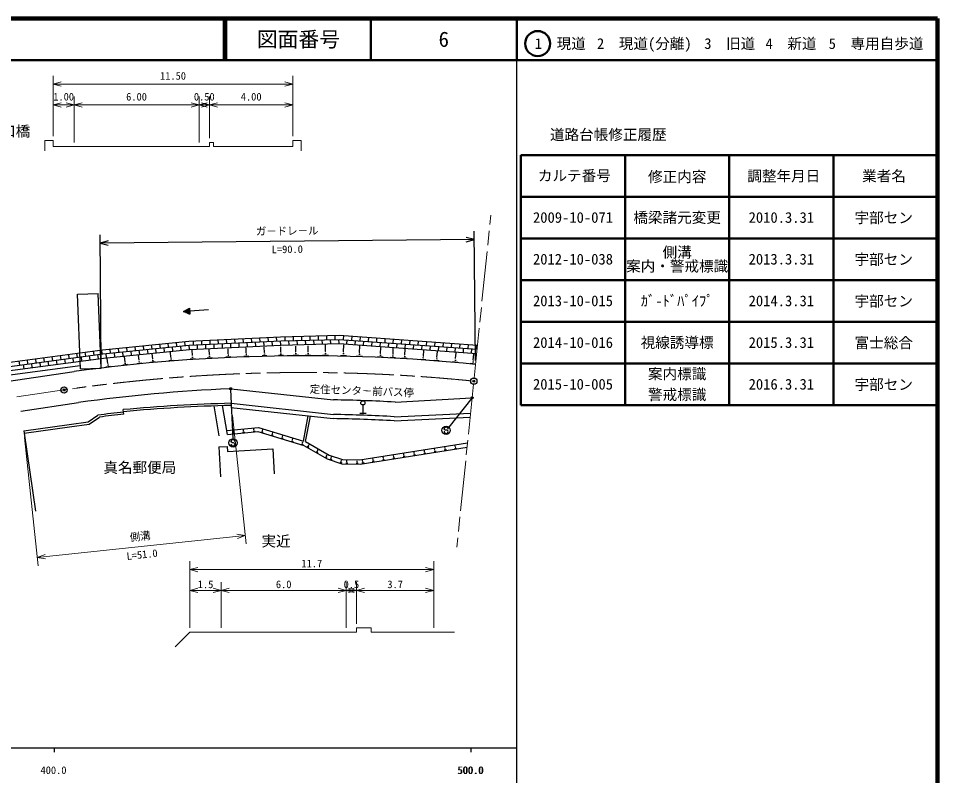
# Model space of a CAD drawing. Units: millimetres, scale not verified, with parts at other scales. Extents: x 40000 to 680000, y 20000 to 380000.
# Drawn here: x 459415 to 680000, y 198357 to 380000 of the extents above; entities that cross this region are included whole.
import ezdxf
from ezdxf.enums import TextEntityAlignment as Align

# ---------------------------------------------------------------- set-up
doc = ezdxf.new("R2010")
doc.units = ezdxf.units.MM
doc.header["$LTSCALE"] = 1000
doc.header["$PDMODE"] = 32
doc.header["$PDSIZE"] = 500
doc.linetypes.add('CHAIN', pattern=[18.5, 12, -1.5, 3.5, -1.5])
for name, color, linetype, lineweight in [('M-BGD', 7, 'Continuous', 25), ('M-BMK', 2, 'CHAIN', 13), ('M-BMK-SRVR', 3, 'Continuous', 25), ('M-STR-HTXT', 7, 'Continuous', 13), ('M-STR-STRC', 7, 'Continuous', 25), ('M-TTL', 2, 'Continuous', 140), ('M-TTL-BAND', 7, 'Continuous', 25), ('M-TTL-FRAM', 2, 'Continuous', 50), ('M-TTL-LINE', 7, 'Continuous', 50)]:
    doc.layers.add(name, color=color, linetype=linetype, lineweight=lineweight)
doc.layers.add('M-TTL-TXT', color=7, linetype='Continuous')
doc.styles.add('@ＭＳ ゴシック', font='')
doc.styles.add('ＭＳ ゴシック', font='')
doc.styles.get('@ＭＳ ゴシック').set_extended_font_data('@MS Gothic')
doc.styles.get('ＭＳ ゴシック').set_extended_font_data('MS Gothic')

msp = doc.modelspace()

# ---------------------------------------------------------------- linework, layer by layer
at = {"layer": 'M-BGD'}
for p, q in [((473603, 313831), (478599, 314028)), ((474310, 295914), (473603, 313831)), ((479306, 296111), (478599, 314028)), ((499028, 309666), (500470, 310523)), ((500578, 309026), (499028, 309666)), ((499124, 309723), (500520, 309824)), ((499131, 309624), (500527, 309725)), ((499316, 309838), (500513, 309924)), ((499338, 309538), (500535, 309625)), ((499508, 309952), (500506, 310024)), ((499544, 309453), (500542, 309525)), ((499701, 310066), (500499, 310124)), ((499751, 309368), (500549, 309425)), ((499893, 310180), (500491, 310223)), ((499958, 309282), (500556, 309326)), ((500085, 310294), (500484, 310323)), ((500165, 309197), (500563, 309226)), ((500278, 310408), (500477, 310423)), ((500371, 309112), (500571, 309126)), ((500470, 310523), (500578, 309026)), ((505012, 310099), (500524, 309774)), ((479585, 300513), (500324, 302608)), ((497285, 302301), (497386, 301306)), ((499275, 302502), (499376, 301507)), ((500324, 302608), (522321, 303640)), ((500398, 301610), (522357, 302640)), ((501323, 302654), (501370, 301656)), ((503320, 302748), (503367, 301750)), ((505318, 302842), (505365, 301843)), ((507316, 302936), (507363, 301937)), ((509314, 303030), (509361, 302031)), ((511312, 303123), (511358, 302124)), ((513309, 303217), (513356, 302218)), ((514402, 301266), (514355, 302265)), ((515307, 303311), (515354, 302312)), ((516400, 301360), (516353, 302359)), ((517305, 303405), (517352, 302406)), ((518398, 301454), (518351, 302453)), ((519303, 303498), (519350, 302499)), ((520395, 301547), (520349, 302546)), ((521301, 303592), (521347, 302593)), ((522320, 303640), (536414, 304006)), ((522393, 301641), (522346, 302640)), ((522357, 302640), (536391, 303005)), ((523320, 303666), (523346, 302666)), ((524372, 301692), (524346, 302692)), ((525319, 303718), (525345, 302718)), ((526371, 301744), (526345, 302744)), ((527319, 303770), (527345, 302770)), ((528370, 301796), (528344, 302796)), ((529318, 303822), (529344, 302822)), ((530370, 301848), (530344, 302848)), ((531317, 303874), (531343, 302874)), ((532369, 301900), (532343, 302900)), ((533317, 303926), (533343, 302926)), ((534368, 301952), (534342, 302952)), ((535316, 303978), (535342, 302978)), ((536368, 302004), (536342, 303004)), ((536391, 303005), (569489, 300621)), ((536414, 304006), (569591, 301616)), ((537412, 303934), (537340, 302937)), ((538265, 301867), (538337, 302865)), ((539406, 303791), (539334, 302793)), ((540260, 301724), (540332, 302721)), ((541401, 303647), (541329, 302650)), ((542255, 301580), (542326, 302578)), ((543396, 303503), (543324, 302506)), ((544249, 301437), (544321, 302434)), ((545391, 303359), (545319, 302362)), ((546244, 301293), (546316, 302290)), ((547385, 303216), (547313, 302218)), ((549380, 303072), (549308, 302075)), ((551375, 302928), (551303, 301931)), ((553370, 302785), (553298, 301787)), ((555365, 302641), (555293, 301643)), ((557359, 302497), (557288, 301500)), ((559354, 302353), (559282, 301356)), ((561349, 302210), (561277, 301212)), ((370322, 285853), (479585, 300513)), ((477362, 300215), (477495, 299224)), ((479345, 300481), (479478, 299489)), ((479702, 299520), (500398, 301610)), ((479819, 298526), (500471, 300612)), ((481367, 300693), (481467, 299698)), ((483356, 300894), (483457, 299899)), ((484552, 299005), (484452, 299999)), ((485346, 301095), (485447, 300100)), ((486542, 299206), (486441, 300200)), ((487336, 301296), (487436, 300301)), ((488532, 299407), (488431, 300401)), ((489326, 301497), (489426, 300502)), ((490522, 299608), (490421, 300602)), ((491316, 301698), (491416, 300703)), ((492512, 299809), (492411, 300803)), ((493306, 301899), (493406, 300904)), ((494501, 300010), (494401, 301004)), ((495295, 302100), (495396, 301105)), ((496491, 300211), (496391, 301205)), ((498481, 300412), (498381, 301406)), ((500471, 300612), (500371, 301607)), ((500471, 300612), (522394, 301641)), ((501199, 299097), (501115, 300397)), ((502416, 300704), (502369, 301702)), ((504413, 300797), (504366, 301796)), ((505283, 299334), (505215, 300596)), ((506411, 300891), (506364, 301890)), ((508409, 300985), (508362, 301984)), ((509783, 299540), (509730, 300771)), ((510406, 301079), (510360, 302078)), ((512404, 301172), (512357, 302171)), ((514108, 299715), (514072, 300951)), ((518447, 299850), (518411, 301108)), ((522410, 299931), (522391, 301233)), ((522394, 301641), (536368, 302004)), ((525953, 300005), (526030, 300006)), ((525991, 300006), (525972, 301363)), ((528877, 300022), (528958, 300022)), ((528918, 300022), (528919, 301453)), ((533073, 300066), (533162, 300064)), ((533118, 300065), (533142, 301679)), ((536368, 302004), (569388, 299625)), ((537412, 300044), (537505, 300041)), ((537459, 300043), (537510, 301706)), ((541275, 299882), (541323, 301447)), ((546334, 299632), (546403, 301081)), ((548239, 301149), (548311, 302146)), ((549311, 299466), (549378, 300859)), ((550234, 301005), (550306, 302003)), ((552140, 299296), (552224, 300665)), ((552229, 300862), (552301, 301859)), ((554224, 300718), (554295, 301715)), ((556218, 300574), (556290, 301572)), ((556604, 298986), (556709, 300338)), ((558213, 300430), (558285, 301428)), ((559853, 298740), (559958, 300104)), ((560208, 300287), (560280, 301284)), ((562203, 300143), (562275, 301140)), ((563344, 302066), (563272, 301069)), ((564198, 299999), (564270, 300997)), ((565339, 301922), (565267, 300925)), ((566192, 299856), (566264, 300853)), ((567334, 301778), (567262, 300781)), ((568187, 299712), (568259, 300709)), ((569329, 301634), (569257, 300637)), ((370461, 284863), (479702, 299520)), ((370599, 283872), (479819, 298526)), ((459522, 297821), (459655, 296830)), ((461504, 298087), (461637, 297096)), ((463487, 298353), (463620, 297362)), ((465469, 298619), (465602, 297628)), ((467451, 298885), (467584, 297894)), ((468708, 297036), (468575, 298027)), ((469433, 299151), (469566, 298160)), ((470690, 297302), (470557, 298293)), ((471416, 299417), (471549, 298426)), ((472673, 297568), (472540, 298559)), ((473398, 299683), (473531, 298692)), ((474655, 297834), (474522, 298825)), ((475380, 299949), (475513, 298958)), ((476637, 298100), (476504, 299091)), ((478620, 298365), (478487, 299356)), ((480573, 298602), (480472, 299597)), ((480898, 297195), (480759, 298402)), ((482562, 298804), (482462, 299798)), ((485000, 297643), (484881, 298824)), ((488398, 297987), (488279, 299170)), ((488363, 297984), (488433, 297991)), ((491527, 297946), (491811, 297971)), ((491639, 298299), (491533, 299500)), ((491603, 298296), (491674, 298302)), ((495495, 297946), (496666, 298036)), ((495907, 298331), (496200, 298354)), ((496026, 298694), (495930, 299949)), ((495990, 298691), (496063, 298696)), ((500634, 298322), (501860, 298402)), ((501070, 298720), (501376, 298740)), ((501161, 299095), (501237, 299100)), ((504725, 298586), (505918, 298650)), ((505153, 298968), (505452, 298984)), ((505246, 299332), (505320, 299336)), ((509229, 298816), (510396, 298865)), ((509652, 299184), (509943, 299197)), ((509746, 299539), (509819, 299542)), ((513546, 298999), (514711, 299033)), ((513973, 299361), (514264, 299370)), ((514072, 299714), (514145, 299716)), ((517878, 299125), (519058, 299159)), ((518310, 299492), (518605, 299500)), ((518410, 299849), (518484, 299851)), ((521817, 299199), (523023, 299216)), ((522264, 299567), (522565, 299571)), ((522372, 299930), (522447, 299931)), ((525380, 299250), (526624, 299268)), ((525841, 299630), (526152, 299635)), ((528272, 299249), (529562, 299248)), ((528756, 299635), (529078, 299635)), ((532399, 299229), (533811, 299207)), ((532935, 299644), (533288, 299639)), ((536683, 299168), (538179, 299122)), ((537258, 299600), (537632, 299588)), ((540537, 299049), (541961, 299005)), ((541084, 299460), (541440, 299449)), ((541231, 299883), (541320, 299881)), ((545630, 298865), (546962, 298801)), ((546149, 299241), (546481, 299225)), ((546292, 299634), (546376, 299630)), ((548629, 298722), (549920, 298660)), ((549131, 299086), (549454, 299071)), ((549271, 299468), (549352, 299464)), ((551459, 298575), (552727, 298497)), ((551958, 298926), (552275, 298906)), ((552100, 299299), (552179, 299294)), ((555922, 298286), (557170, 298189)), ((556419, 298624), (556731, 298600)), ((556565, 298989), (556643, 298983)), ((559166, 298035), (560423, 297938)), ((559667, 298376), (559981, 298351)), ((559813, 298743), (559892, 298737)), ((564115, 298025), (564432, 297996)), ((564269, 298394), (564348, 298387)), ((564309, 298391), (564437, 299782)), ((568514, 298022), (568597, 298014)), ((568556, 298018), (568702, 299483)), ((370738, 282882), (474276, 296774)), ((460779, 295972), (460646, 296963)), ((462761, 296238), (462628, 297229)), ((464744, 296504), (464611, 297495)), ((466726, 296770), (466593, 297761)), ((474310, 295914), (479306, 296111)), ((480401, 296438), (481552, 296570)), ((480793, 296833), (481081, 296866)), ((480862, 297190), (480934, 297199)), ((484505, 296911), (485632, 297024)), ((484894, 297291), (485175, 297320)), ((484965, 297640), (485036, 297647)), ((487902, 297253), (489031, 297367)), ((488291, 297634), (488573, 297663)), ((491130, 297567), (492267, 297667)), ((563604, 297688), (564873, 297571)), ((567818, 297293), (569135, 297162)), ((568351, 297639), (568681, 297607)), ((429237, 288902), (472791, 295265)), ((510492, 291148), (535065, 288495)), ((549810, 287955), (568152, 288996)), ((460010, 285819), (473859, 287842)), ((507611, 279842), (506360, 287041)), ((509581, 280185), (508379, 287108)), ((510522, 287168), (510499, 287668)), ((510499, 287668), (535002, 284996)), ((542086, 287270), (542086, 285270)), ((476197, 283214), (478468, 284821)), ((484655, 285558), (484589, 286154)), ((484710, 285061), (484655, 285558)), ((510391, 286674), (534939, 283997)), ((527827, 278622), (528985, 284646)), ((528308, 278476), (529483, 284592)), ((541336, 285270), (542836, 285270)), ((549616, 284460), (567925, 285324)), ((460704, 281069), (471598, 282590)), ((471601, 282590), (476197, 283214)), ((471681, 281996), (476423, 282639)), ((476423, 282639), (478865, 284368)), ((549612, 283459), (567823, 284318)), ((460704, 281069), (460787, 280475)), ((460787, 280475), (471681, 281996)), ((460787, 280475), (463511, 261828)), ((509410, 281173), (517014, 281899)), ((509581, 280185), (516912, 280885)), ((510739, 280496), (511236, 280544)), ((510911, 280663), (511036, 280675)), ((510959, 280819), (510931, 281117)), ((510944, 280817), (510975, 280820)), ((513227, 280734), (513725, 280781)), ((513400, 280901), (513524, 280913)), ((513448, 281056), (513419, 281355)), ((513432, 281055), (513463, 281058)), ((515716, 280971), (516214, 281019)), ((515888, 281139), (516013, 281150)), ((515936, 281294), (515908, 281592)), ((515921, 281292), (515952, 281295)), ((516912, 280885), (527908, 277552)), ((517014, 281899), (527827, 278622)), ((517683, 280860), (518161, 280715)), ((517906, 280949), (518026, 280913)), ((517994, 281079), (518024, 281070)), ((518009, 281075), (518096, 281362)), ((520298, 280224), (520418, 280188)), ((520387, 280354), (520417, 280345)), ((520402, 280350), (520489, 280637)), ((520076, 280135), (520554, 279990)), ((522468, 279410), (522947, 279265)), ((522691, 279499), (522811, 279463)), ((522779, 279629), (522809, 279620)), ((522794, 279624), (522881, 279912)), ((524861, 278685), (525339, 278540)), ((525084, 278774), (525203, 278738)), ((525172, 278904), (525202, 278895)), ((525187, 278899), (525274, 279187)), ((527253, 277960), (527732, 277815)), ((527476, 278049), (527596, 278013)), ((527565, 278179), (527594, 278170)), ((527579, 278174), (527666, 278462)), ((528308, 278476), (533953, 275236)), ((541334, 274088), (567193, 278159)), ((507536, 277236), (509533, 277342)), ((507536, 277236), (507918, 270039)), ((509533, 277342), (509597, 276143)), ((509597, 276143), (520481, 276721)), ((520481, 276721), (520800, 270723)), ((527908, 277552), (533540, 274320)), ((528655, 277354), (529089, 277105)), ((528893, 277391), (529001, 277329)), ((529008, 277498), (529035, 277482)), ((529022, 277490), (529171, 277750)), ((530824, 276110), (531257, 275861)), ((531061, 276146), (531169, 276084)), ((531176, 276253), (531203, 276238)), ((531190, 276245), (531339, 276506)), ((541404, 273087), (567087, 277130)), ((554415, 275642), (554368, 275938)), ((556684, 275695), (557178, 275773)), ((556884, 276030), (556838, 276327)), ((556846, 275872), (556969, 275892)), ((556869, 276028), (556900, 276033)), ((559154, 276084), (559648, 276162)), ((559354, 276419), (559307, 276715)), ((559316, 276261), (559439, 276281)), ((559339, 276417), (559369, 276421)), ((561623, 276473), (562117, 276550)), ((561824, 276808), (561777, 277104)), ((561785, 276650), (561909, 276669)), ((561808, 276805), (561839, 276810)), ((564093, 276861), (564587, 276939)), ((564293, 277197), (564247, 277493)), ((564255, 277039), (564378, 277058)), ((564278, 277194), (564309, 277199)), ((532992, 274865), (533426, 274616)), ((533229, 274902), (533338, 274840)), ((533345, 275009), (533372, 274993)), ((533358, 275001), (533507, 275261)), ((533540, 274320), (537005, 273154)), ((533953, 275236), (537177, 274151)), ((534152, 274325), (534626, 274166)), ((534377, 274408), (534496, 274368)), ((534470, 274535), (534499, 274525)), ((534484, 274530), (534580, 274814)), ((536521, 273528), (536995, 273368)), ((536747, 273610), (536865, 273570)), ((536839, 273737), (536869, 273727)), ((536854, 273732), (536949, 274017)), ((537177, 274151), (541334, 274088)), ((538197, 273636), (538228, 273635)), ((538212, 273636), (538217, 273936)), ((540696, 273598), (540728, 273597)), ((540712, 273598), (540717, 273898)), ((542067, 273698), (542020, 273994)), ((542028, 273540), (542152, 273559)), ((542051, 273695), (542082, 273700)), ((544336, 273751), (544830, 273829)), ((544536, 274086), (544490, 274383)), ((544498, 273929), (544622, 273948)), ((544521, 274084), (544552, 274089)), ((546806, 274140), (547300, 274218)), ((547006, 274475), (546959, 274772)), ((546968, 274317), (547091, 274337)), ((546991, 274473), (547022, 274478)), ((549275, 274529), (549769, 274606)), ((549476, 274864), (549429, 275160)), ((549437, 274706), (549561, 274726)), ((549460, 274862), (549491, 274866)), ((551745, 274918), (552239, 274995)), ((551945, 275253), (551899, 275549)), ((551907, 275095), (552030, 275114)), ((551930, 275250), (551961, 275255)), ((554215, 275306), (554708, 275384)), ((554376, 275484), (554500, 275503)), ((554399, 275639), (554430, 275644)), ((537005, 273154), (541404, 273087)), ((537958, 273339), (538458, 273332)), ((538148, 273487), (538273, 273485)), ((540458, 273301), (540958, 273294)), ((540647, 273449), (540772, 273447)), ((541867, 273362), (542361, 273440))]:
    msp.add_line(p, q, dxfattribs=at)
msp.add_circle((542086, 287770), 500, dxfattribs=at)
for centre, radius, start, end in [((528021, -104942), 404000, 84.16176, 97.85739), ((528021, -104942), 396500, 92.57696, 97.85109), ((520458, -105383), 393177, 91.45133, 95.23423), ((520458, -105383), 392677, 91.45133, 95.23423), ((528021, -104942), 393500, 86.82571, 88.97428), ((528021, -104942), 392900, 96.33677, 97.24547), ((528021, -104942), 392400, 96.33677, 97.19622), ((528021, -104942), 390000, 86.82571, 88.97428), ((528021, -104942), 389000, 86.81816, 88.98096)]:
    msp.add_arc(centre, radius, start, end, dxfattribs=at)
at = {"layer": 'M-BMK'}
for p, q in [((568785, 293730), (572777, 332776)), ((367477, 275837), (473353, 291305)), ((568632, 292237), (564640, 253191))]:
    msp.add_line(p, q, dxfattribs=at)
msp.add_arc((528021, -104942), 400000, 84.26919, 97.85512, dxfattribs=at)
at = {"layer": 'M-BMK-SRVR'}
for centre in [(568709, 292984), (470385, 290871)]:
    msp.add_circle(centre, 750, dxfattribs=at)
for p in [(568709, 292984), (470385, 290871)]:
    msp.add_point(p, dxfattribs=at)
at = {"layer": 'M-STR-HTXT'}
for p, q in [((467774, 351744), (467774, 366244)), ((525274, 351744), (525274, 366244)), ((469705, 364761), (467774, 364244)), ((467774, 364244), (525274, 364244)), ((467774, 364244), (469705, 363726)), ((525274, 364244), (523342, 364761)), ((523342, 363726), (525274, 364244)), ((469705, 359761), (467774, 359244)), ((472774, 359244), (470842, 359761)), ((472774, 350244), (472774, 361244)), ((474705, 359761), (472774, 359244)), ((502774, 359244), (500842, 359761)), ((502774, 350244), (502774, 361244)), ((504705, 359761), (502774, 359244)), ((505274, 359244), (503342, 359761)), ((505274, 351244), (505274, 361244)), ((507205, 359761), (505274, 359244)), ((525274, 359244), (523342, 359761)), ((467774, 359244), (472774, 359244)), ((467774, 359244), (469705, 358726)), ((470842, 358726), (472774, 359244)), ((472774, 359244), (502774, 359244)), ((472774, 359244), (474705, 358726)), ((500842, 358726), (502774, 359244)), ((502774, 359244), (505274, 359244)), ((502774, 359244), (504705, 358726)), ((503342, 358726), (505274, 359244)), ((505274, 359244), (525274, 359244)), ((505274, 359244), (507205, 358726)), ((523342, 358726), (525274, 359244)), ((465774, 350744), (467774, 350744)), ((465774, 350744), (465774, 348244)), ((467774, 349244), (467774, 350744)), ((525274, 349244), (525274, 350744)), ((525274, 350744), (527274, 350744)), ((527274, 350744), (527274, 348244)), ((467774, 349244), (472774, 349244)), ((472774, 349244), (502774, 349244)), ((502774, 349244), (505274, 349244)), ((506274, 350244), (505274, 350244)), ((505274, 350244), (505274, 349244)), ((506274, 349244), (506274, 350244)), ((506274, 349244), (525274, 349244)), ((510766, 284774), (514037, 253947)), ((460892, 279480), (464164, 248654)), ((463953, 250642), (513826, 255936)), ((513826, 255936), (511851, 256246)), ((511960, 255217), (513826, 255936)), ((465819, 251361), (463953, 250642)), ((463953, 250642), (465928, 250332)), ((500578, 233774), (500578, 249774)), ((559078, 233774), (559078, 249774)), ((502510, 248292), (500578, 247774)), ((500578, 247774), (559078, 247774)), ((500578, 247774), (502510, 247257)), ((559078, 247774), (557147, 248292)), ((557147, 247257), (559078, 247774)), ((502510, 243292), (500578, 242774)), ((500578, 242774), (508078, 242774)), ((500578, 242774), (502510, 242257)), ((508078, 242774), (506147, 243292)), ((506147, 242257), (508078, 242774)), ((508078, 233774), (508078, 244774)), ((510010, 243292), (508078, 242774)), ((508078, 242774), (538078, 242774)), ((508078, 242774), (510010, 242257)), ((538078, 242774), (536147, 243292)), ((536147, 242257), (538078, 242774)), ((538078, 233774), (538078, 244774)), ((540010, 243292), (538078, 242774)), ((538078, 242774), (540578, 242774)), ((538078, 242774), (540010, 242257)), ((540578, 242774), (538647, 243292)), ((538647, 242257), (540578, 242774)), ((540578, 234774), (540578, 244774)), ((542510, 243292), (540578, 242774)), ((540578, 242774), (559078, 242774)), ((540578, 242774), (542510, 242257)), ((559078, 242774), (557147, 243292)), ((557147, 242257), (559078, 242774)), ((500578, 232774), (497043, 229239)), ((500578, 232774), (508078, 232774)), ((508078, 232774), (538078, 232774)), ((538078, 232774), (540578, 232774)), ((540578, 232774), (540578, 233774)), ((540578, 233774), (544078, 233774)), ((544078, 232774), (544078, 233774)), ((544078, 232774), (559078, 232774)), ((559078, 232774), (564078, 232774))]:
    msp.add_line(p, q, dxfattribs=at)
at = {"layer": 'M-STR-STRC'}
for p, q in [((569106, 297963), (568811, 328962)), ((479296, 297111), (479002, 328109)), ((568830, 326962), (479021, 326109)), ((480948, 326645), (479021, 326109)), ((568830, 326962), (566894, 327461)), ((566904, 326426), (568830, 326962)), ((479021, 326109), (480958, 325610)), ((510350, 291014), (510878, 279176)), ((568208, 288887), (562689, 281969)), ((561670, 281327), (561571, 281446)), ((561915, 281188), (561670, 281327)), ((562216, 281186), (561915, 281188)), ((562461, 281074), (562216, 281186)), ((562567, 280938), (562461, 281074)), ((510528, 278318), (510428, 278436)), ((510773, 278178), (510528, 278318)), ((511073, 278176), (510773, 278178)), ((511318, 278064), (511073, 278176)), ((511424, 277928), (511318, 278064))]:
    msp.add_line(p, q, dxfattribs=at)
for centre, radius in [((510343, 291164), 150), ((510343, 291164), 120), ((510343, 291164), 90), ((510343, 291164), 60), ((510343, 291164), 30), ((568302, 289004), 150), ((568302, 289004), 120), ((568302, 289004), 90), ((568302, 289004), 60), ((568302, 289004), 30), ((562066, 281187), 1000), ((510923, 278177), 1000)]:
    msp.add_circle(centre, radius, dxfattribs=at)
for centre, start, end in [((562067, 280942), 179.55488, 359.55488), ((562071, 281442), 359.55488, 179.55488), ((510928, 278432), 359.55488, 179.55488), ((510924, 277932), 179.55488, 359.55488)]:
    msp.add_arc(centre, 500, start, end, dxfattribs=at)
for p in [(510343, 291164), (568302, 289004)]:
    msp.add_point(p, dxfattribs=at)
at = {"layer": 'M-TTL'}
for p, q in [((680000, 380000), (40000, 380000)), ((680000, 20000), (680000, 380000))]:
    msp.add_line(p, q, dxfattribs=at)
at = {"layer": 'M-TTL-BAND'}
for p, q in [((579000, 20000), (579000, 370000)), ((40000, 205000), (579000, 205000)), ((468000, 205000), (468000, 204000)), ((568000, 205000), (568000, 204000))]:
    msp.add_line(p, q, dxfattribs=at)
at = {"layer": 'M-TTL-FRAM'}
for p, q in [((580000, 347197), (580000, 287197)), ((580000, 347197), (680000, 347197)), ((580000, 287197), (680000, 287197))]:
    msp.add_line(p, q, dxfattribs=at)
at = {"layer": 'M-TTL-LINE'}
for p, q in [((508747, 380000), (508747, 370000)), ((509247, 380000), (509247, 370000)), ((543997, 380000), (543997, 370000)), ((579000, 380000), (579000, 370000)), ((40000, 370000), (680000, 370000)), ((605000, 347197), (605000, 287197)), ((630000, 347197), (630000, 287197)), ((655000, 347197), (655000, 287197)), ((580000, 337197), (680000, 337197)), ((580000, 327197), (680000, 327197)), ((580000, 317197), (680000, 317197)), ((580000, 307197), (680000, 307197)), ((580000, 297197), (680000, 297197))]:
    msp.add_line(p, q, dxfattribs=at)
msp.add_circle((584031, 373958), 3000, dxfattribs=at)

# ---------------------------------------------------------------- texts
at = {"layer": 'M-BGD', "style": 'ＭＳ ゴシック'}
msp.add_text('定住センタ－前バス停', height=1833, rotation=357.9, dxfattribs=at).set_placement((541834, 290653), align=Align.MIDDLE_CENTER)
for s, p in [('真名郵便局', (488559, 272260)), ('実近', (521239, 254609))]:
    msp.add_text(s, height=2566, dxfattribs=at).set_placement(p, align=Align.MIDDLE_CENTER)
at = {"layer": 'M-STR-HTXT', "style": 'ＭＳ ゴシック'}
for s, p in [('11.50', (496524, 364744)), ('1.00', (470274, 359744)), ('6.00', (487774, 359744)), ('0.50', (504024, 359744)), ('4.00', (515274, 359744)), ('11.7', (529828, 247774)), ('1.5', (504328, 242774)), ('6.0', (523078, 242774)), ('0.5', (539328, 242774)), ('3.7', (549828, 242774))]:
    msp.add_text(s, height=1833, dxfattribs=at).set_placement(p, align=Align.BOTTOM_CENTER)
msp.add_text('橋名\u3000\u3000\u3000第3号湯ノ口橋', height=2566, dxfattribs=at).set_placement((422021, 350892), align=Align.BOTTOM_LEFT)
msp.add_text('側溝', height=1833, rotation=6.058, dxfattribs=at).set_placement((488784, 254283), align=Align.BOTTOM_CENTER)
at = {"layer": 'M-STR-HTXT', "style": '@ＭＳ ゴシック'}
msp.add_text('L=51.0', height=1833, rotation=6.058, dxfattribs=at).set_placement((488995, 252294), align=Align.TOP_CENTER)
at = {"layer": 'M-STR-STRC', "style": 'ＭＳ ゴシック'}
msp.add_text('ガ－ドレ－ル', height=1833, rotation=0.544, dxfattribs=at).set_placement((523917, 327535), align=Align.BOTTOM_CENTER)
at = {"layer": 'M-STR-STRC', "style": '@ＭＳ ゴシック'}
msp.add_text('L=90.0', height=1833, rotation=0.544, dxfattribs=at).set_placement((523936, 325535), align=Align.TOP_CENTER)
at = {"layer": 'M-TTL-BAND', "style": 'ＭＳ ゴシック'}
for s, p in [('400.0', (467844, 198195)), ('500.0', (567844, 198195)), ('500.0', (568000, 198195))]:
    msp.add_text(s, height=1833, dxfattribs=at).set_placement(p, align=Align.BOTTOM_CENTER)
at = {"layer": 'M-TTL-TXT', "style": 'ＭＳ ゴシック'}
for s, height, p in [('図面番号', 3666, (526622, 375000)), ('6', 3666, (561497, 375000)), ('1\u3000現道', 2566, (589448, 373958)), ('2\u3000現道(分離)', 2566, (609619, 373958)), ('3\u3000旧道', 2566, (630121, 373958)), ('4\u3000新道', 2566, (644824, 373958)), ('5\u3000専用自歩道', 2566, (665228, 373958)), ('道路台帳修正履歴', 2566, (600968, 352113)), ('カルテ番号', 2566, (592839, 342277)), ('修正内容', 2566, (617509, 342023)), ('調整年月日', 2566, (643089, 342197)), ('業者名', 2566, (667134, 342197)), ('2009-10-071', 2566, (592500, 332245)), ('橋梁諸元変更', 2566, (617500, 332245)), ('2010.3.31', 2566, (642500, 332245)), ('宇部セン', 2566, (667077, 332189)), ('側溝', 2566, (617500, 323912)), ('2012-10-038', 2566, (592500, 322245)), ('案内・警戒標識', 2566, (617500, 320579)), ('2013.3.31', 2566, (642500, 322245)), ('宇部セン', 2566, (667077, 322189)), ('2013-10-015', 2566, (592500, 312245)), ('ｶﾞ-ﾄﾞﾊﾟｲﾌﾟ', 2566, (617500, 312245)), ('2014.3.31', 2566, (642500, 312245)), ('宇部セン', 2566, (667077, 312189)), ('2014-10-016', 2566, (592500, 302245)), ('視線誘導標', 2566, (617500, 302245)), ('2015.3.31', 2566, (642500, 302245)), ('富士総合', 2566, (667077, 302189)), ('案内標識', 2566, (617500, 294745)), ('2015-10-005', 2566, (592500, 292245)), ('2016.3.31', 2566, (642500, 292245)), ('宇部セン', 2566, (667077, 292189)), ('警戒標識', 2566, (617500, 289745))]:
    msp.add_text(s, height=height, dxfattribs=at).set_placement(p, align=Align.MIDDLE_CENTER)

doc.saveas('drawing.dxf')
